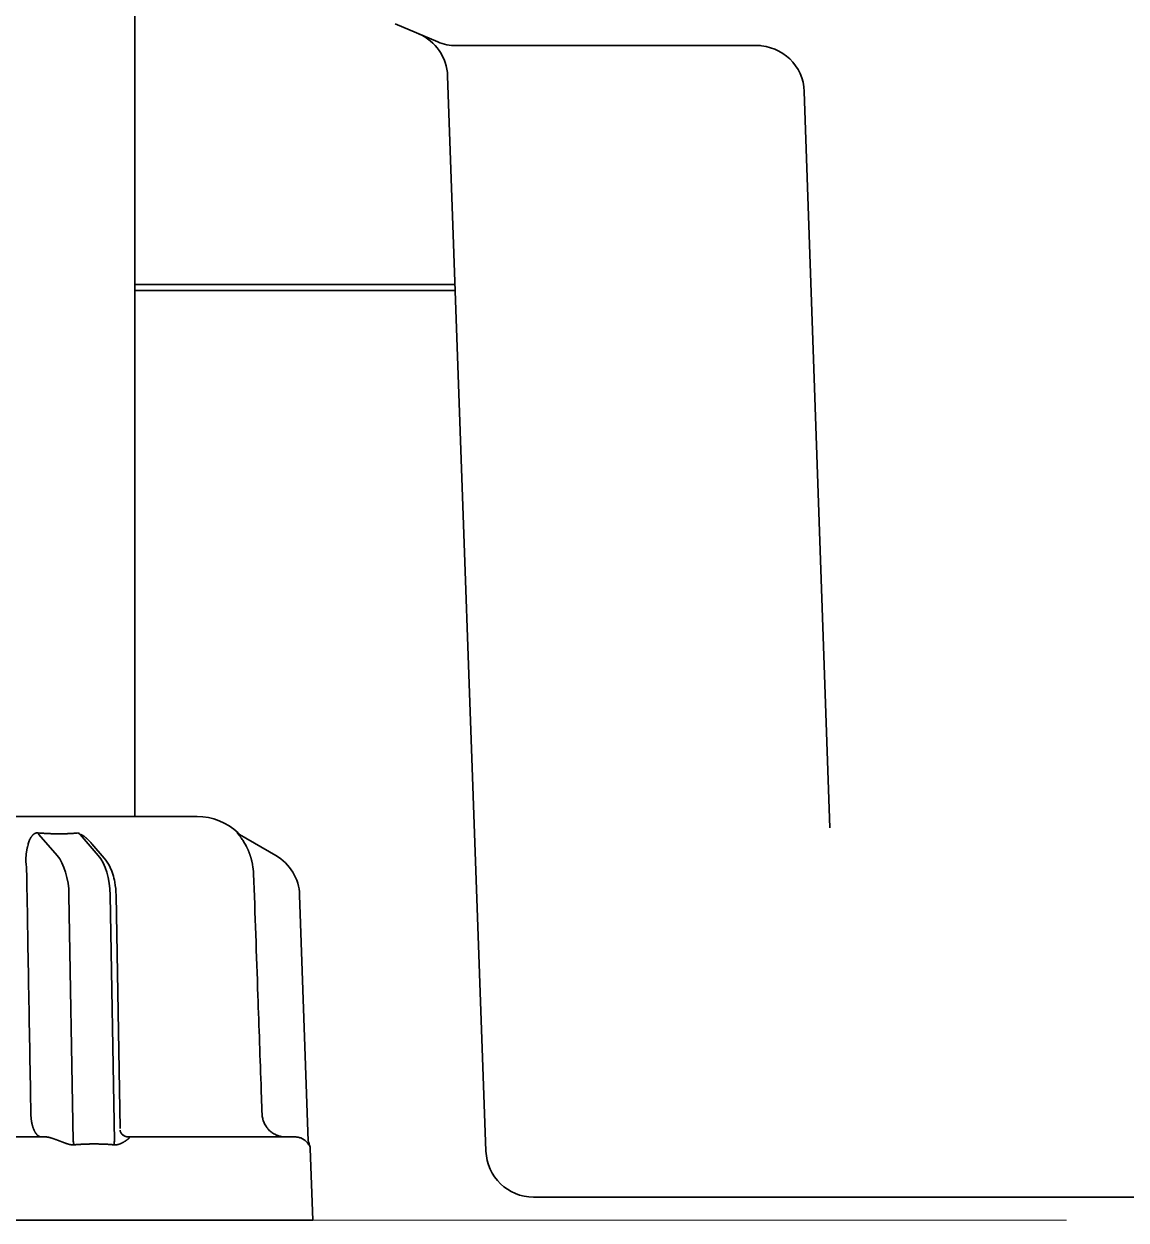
# Model space of a CAD drawing. Extents: x 5987 to 10491, y -672 to 3708.
# Drawn here: x 8658.9 to 8705.3, y 2681.5 to 2731.9 of the extents above; entities that cross this region are included whole.
import ezdxf

# ---------------------------------------------------------------- set-up
doc = ezdxf.new("R2010")
doc.units = 0
doc.header["$LTSCALE"] = 5
doc.layers.get('0').update_dxf_attribs({"linetype": 'CONTINUOUS', "lineweight": 0})
doc.layers.add('1', color=7, linetype='CONTINUOUS', true_color=0xffffff)

msp = doc.modelspace()

# ---------------------------------------------------------------- linework, layer by layer
at = {"color": 4}
msp.add_line((8602.773, 2681.526), (8702.773, 2681.526), dxfattribs=at)
at = {"layer": '1', "color": 7, "linetype": 'Continuous', "lineweight": 35}
for p, q in [((8663.523, 2698.526), (8663.523, 2738.026)), ((8676.286, 2731.154), (8674.494, 2731.911)), ((8689.882, 2730.996), (8677.064, 2730.996)), ((8678.32, 2684.426), (8676.703, 2729.72)), ((8691.726, 2729.066), (8692.81, 2698.044)), ((8663.523, 2720.935), (8677.024, 2720.935)), ((8663.523, 2720.676), (8677.024, 2720.676)), ((8639.393, 2698.526), (8666.152, 2698.526)), ((8659.491, 2697.764), (8660.256, 2696.88)), ((8661.988, 2696.88), (8661.223, 2697.764)), ((8667.866, 2697.824), (8667.918, 2697.796)), ((8669.471, 2696.88), (8667.94, 2697.764)), ((8661.719, 2697.378), (8662.241, 2696.775)), ((8660.936, 2684.848), (8660.755, 2695.218)), ((8662.487, 2695.218), (8662.668, 2684.848)), ((8662.737, 2695.209), (8662.909, 2685.38)), ((8670.832, 2684.848), (8670.47, 2695.218)), ((8645.739, 2685.026), (8659.807, 2685.026)), ((8663.271, 2685.026), (8670.304, 2685.026)), ((8670.873, 2684.732), (8670.862, 2684.696)), ((8671.023, 2681.526), (8670.918, 2684.544)), ((8691.321, 2682.496), (8680.319, 2682.496)), ((8691.321, 2682.496), (8695.319, 2682.496)), ((8698.422, 2682.496), (8695.319, 2682.496)), ((8811.742, 2682.496), (8698.422, 2682.496)), ((8652.773, 2681.526), (8671.023, 2681.526))]:
    msp.add_line(p, q, dxfattribs=at)
for centre, radius, start, end in [((8674.705, 2729.65), 2, 2, 67.0998), ((8689.728, 2728.996), 2, 2, 90), ((8666.152, 2696.026), 2.5, 46.3306, 90), ((8668.471, 2695.148), 2, 2, 60), ((8670.418, 2684.526), 0.5, 2, 24.2309), ((8680.319, 2684.496), 2, 182, 270)]:
    msp.add_arc(centre, radius, start, end, dxfattribs=at)
for centre, major_axis, ratio, start_param, end_param in [((8677.064, 2732.996), (0, -2), 1, 5.883501, 6.283185), ((8668.19, 2698.197), (0.25, 0.433), 0.982349, 2.900465, 3.141593), ((8671.329, 2684.938), (-0.5, -0.017), 1, 6.264223, 6.674123)]:
    msp.add_ellipse(centre, major_axis=major_axis, ratio=ratio, start_param=start_param, end_param=end_param, dxfattribs=at)
at = {"layer": '1', "color": 7, "linetype": 'Continuous', "lineweight": 35, "extrusion": (0, 0, -1)}
for centre, major_axis, ratio, start_param, end_param in [((8659.616, 2698.197), (-0.05, -0.498), 0.350879, 0.480716, 0.72184), ((8661.348, 2698.198), (0.06, -0.497), 0.631469, 0.592654, 0.833485), ((8659.756, 2695.148), (0, 2), 0.5, 0.523599, 1.53589), ((8661.488, 2695.148), (0, -2), 0.5, 3.665191, 4.677482)]:
    msp.add_ellipse(centre, major_axis=major_axis, ratio=ratio, start_param=start_param, end_param=end_param, dxfattribs=at)
at = {"layer": '1', "color": 7, "linetype": 'Continuous', "lineweight": 35}
for points, knots in [([(8659.351, 2697.824), (8659.349, 2697.824), (8659.344, 2697.822), (8659.338, 2697.82), (8659.332, 2697.818), (8659.326, 2697.815), (8659.32, 2697.812), (8659.314, 2697.809), (8659.307, 2697.806), (8659.301, 2697.802), (8659.295, 2697.798), (8659.289, 2697.794), (8659.283, 2697.79), (8659.277, 2697.786), (8659.271, 2697.781), (8659.264, 2697.776), (8659.258, 2697.771), (8659.252, 2697.766), (8659.246, 2697.76), (8659.24, 2697.754), (8659.234, 2697.748), (8659.228, 2697.742), (8659.221, 2697.735), (8659.209, 2697.721), (8659.191, 2697.699), (8659.169, 2697.668), (8659.148, 2697.634), (8659.123, 2697.589), (8659.097, 2697.53), (8659.068, 2697.455), (8659.041, 2697.371), (8659.021, 2697.299), (8659.008, 2697.245), (8659, 2697.212), (8658.992, 2697.178), (8658.985, 2697.145), (8658.979, 2697.111), (8658.973, 2697.077), (8658.967, 2697.043), (8658.962, 2697.009), (8658.958, 2696.975), (8658.954, 2696.941), (8658.95, 2696.907), (8658.947, 2696.872), (8658.945, 2696.838), (8658.943, 2696.804), (8658.942, 2696.769), (8658.941, 2696.735), (8658.941, 2696.701), (8658.941, 2696.666), (8658.942, 2696.632), (8658.943, 2696.598), (8658.945, 2696.563), (8658.948, 2696.529), (8658.95, 2696.506), (8658.951, 2696.495)], [0, 0, 0, 0, 0.004712, 0.009534, 0.014468, 0.019518, 0.02469, 0.029985, 0.035407, 0.04096, 0.046646, 0.052467, 0.058427, 0.064527, 0.070769, 0.077156, 0.083689, 0.09037, 0.0972, 0.104182, 0.111317, 0.118606, 0.126049, 0.13365, 0.16436, 0.195902, 0.228345, 0.261749, 0.318602, 0.379208, 0.44371, 0.512228, 0.53576, 0.559032, 0.582049, 0.604817, 0.627343, 0.649632, 0.671691, 0.693528, 0.715149, 0.736562, 0.757775, 0.778796, 0.799634, 0.820297, 0.840795, 0.861137, 0.881332, 0.901391, 0.921323, 0.94114, 0.960851, 0.980467, 1, 1, 1, 1]), ([(8659.463, 2697.835), (8659.46, 2697.836), (8659.455, 2697.836), (8659.447, 2697.836), (8659.439, 2697.837), (8659.431, 2697.837), (8659.424, 2697.836), (8659.416, 2697.836), (8659.409, 2697.836), (8659.401, 2697.835), (8659.394, 2697.834), (8659.386, 2697.833), (8659.379, 2697.832), (8659.372, 2697.83), (8659.365, 2697.828), (8659.358, 2697.827), (8659.353, 2697.825), (8659.351, 2697.824)], [0, 0, 0, 0, 0.064703, 0.129406, 0.194175, 0.259078, 0.32418, 0.389546, 0.455241, 0.521329, 0.587871, 0.654929, 0.722563, 0.790832, 0.859791, 0.929496, 1, 1, 1, 1]), ([(8661.04, 2697.824), (8661.031, 2697.824), (8661.011, 2697.822), (8660.982, 2697.82), (8660.953, 2697.817), (8660.924, 2697.815), (8660.894, 2697.813), (8660.865, 2697.811), (8660.835, 2697.81), (8660.805, 2697.808), (8660.776, 2697.806), (8660.745, 2697.805), (8660.715, 2697.804), (8660.685, 2697.802), (8660.655, 2697.801), (8660.624, 2697.8), (8660.594, 2697.799), (8660.563, 2697.798), (8660.532, 2697.798), (8660.502, 2697.797), (8660.471, 2697.797), (8660.439, 2697.796), (8660.408, 2697.796), (8660.377, 2697.796), (8660.346, 2697.796), (8660.314, 2697.796), (8660.283, 2697.796), (8660.251, 2697.796), (8660.219, 2697.797), (8660.187, 2697.797), (8660.155, 2697.798), (8660.123, 2697.798), (8660.091, 2697.799), (8660.059, 2697.8), (8660.027, 2697.801), (8659.994, 2697.802), (8659.962, 2697.804), (8659.929, 2697.805), (8659.896, 2697.806), (8659.864, 2697.808), (8659.831, 2697.81), (8659.798, 2697.811), (8659.765, 2697.813), (8659.732, 2697.815), (8659.699, 2697.817), (8659.665, 2697.82), (8659.632, 2697.822), (8659.61, 2697.824), (8659.599, 2697.824)], [0, 0, 0, 0, 0.021779, 0.043552, 0.06532, 0.087084, 0.108843, 0.130598, 0.152348, 0.174095, 0.195838, 0.217578, 0.239315, 0.261049, 0.28278, 0.304509, 0.326236, 0.34796, 0.369683, 0.391405, 0.413126, 0.434845, 0.456564, 0.478282, 0.5, 0.521718, 0.543436, 0.565155, 0.586874, 0.608595, 0.630317, 0.65204, 0.673764, 0.695491, 0.71722, 0.738951, 0.760685, 0.782422, 0.804162, 0.825905, 0.847652, 0.869402, 0.891157, 0.912916, 0.93468, 0.956448, 0.978221, 1, 1, 1, 1]), ([(8661.223, 2697.764), (8661.224, 2697.765), (8661.228, 2697.765), (8661.234, 2697.766), (8661.241, 2697.766), (8661.248, 2697.765), (8661.256, 2697.763), (8661.264, 2697.761), (8661.273, 2697.758), (8661.282, 2697.755), (8661.292, 2697.751), (8661.302, 2697.746), (8661.313, 2697.74), (8661.324, 2697.734), (8661.336, 2697.727), (8661.348, 2697.72), (8661.361, 2697.711), (8661.375, 2697.702), (8661.388, 2697.692), (8661.403, 2697.682), (8661.417, 2697.671), (8661.433, 2697.659), (8661.448, 2697.646), (8661.464, 2697.633), (8661.481, 2697.618), (8661.498, 2697.603), (8661.514, 2697.589), (8661.532, 2697.572), (8661.553, 2697.553), (8661.58, 2697.526), (8661.613, 2697.493), (8661.652, 2697.452), (8661.688, 2697.413), (8661.71, 2697.387), (8661.719, 2697.378)], [0, 0, 0, 0, 0.011196, 0.022245, 0.033363, 0.044763, 0.056639, 0.069167, 0.082495, 0.096747, 0.112024, 0.128408, 0.145965, 0.164751, 0.184809, 0.206175, 0.22888, 0.252949, 0.278402, 0.305258, 0.333531, 0.363235, 0.394381, 0.426978, 0.461034, 0.496558, 0.533556, 0.565127, 0.611078, 0.67141, 0.746123, 0.835219, 0.938696, 1, 1, 1, 1]), ([(8667.847, 2697.826), (8667.844, 2697.831), (8667.842, 2697.834), (8667.841, 2697.836), (8667.842, 2697.837), (8667.843, 2697.837), (8667.844, 2697.836), (8667.846, 2697.835)], [0, 0, 0, 0, 0.5, 0.5, 0.75, 0.75, 1, 1, 1, 1]), ([(8668.489, 2696.495), (8668.488, 2696.501), (8668.485, 2696.512), (8668.482, 2696.53), (8668.478, 2696.547), (8668.475, 2696.564), (8668.471, 2696.582), (8668.467, 2696.599), (8668.463, 2696.616), (8668.459, 2696.634), (8668.455, 2696.651), (8668.45, 2696.668), (8668.446, 2696.686), (8668.441, 2696.703), (8668.437, 2696.72), (8668.432, 2696.737), (8668.427, 2696.755), (8668.422, 2696.772), (8668.417, 2696.789), (8668.412, 2696.806), (8668.407, 2696.824), (8668.401, 2696.841), (8668.396, 2696.858), (8668.39, 2696.875), (8668.384, 2696.892), (8668.379, 2696.909), (8668.373, 2696.926), (8668.367, 2696.943), (8668.361, 2696.961), (8668.354, 2696.978), (8668.348, 2696.995), (8668.341, 2697.011), (8668.335, 2697.028), (8668.328, 2697.045), (8668.321, 2697.062), (8668.314, 2697.079), (8668.307, 2697.096), (8668.3, 2697.113), (8668.293, 2697.129), (8668.285, 2697.146), (8668.278, 2697.163), (8668.27, 2697.179), (8668.262, 2697.196), (8668.255, 2697.212), (8668.247, 2697.229), (8668.239, 2697.245), (8668.23, 2697.262), (8668.21, 2697.302), (8668.176, 2697.365), (8668.127, 2697.448), (8668.078, 2697.525), (8668.04, 2697.58), (8668.014, 2697.616), (8668, 2697.635), (8667.986, 2697.653), (8667.973, 2697.67), (8667.96, 2697.686), (8667.948, 2697.702), (8667.937, 2697.716), (8667.926, 2697.73), (8667.916, 2697.742), (8667.906, 2697.754), (8667.897, 2697.765), (8667.888, 2697.775), (8667.881, 2697.785), (8667.874, 2697.793), (8667.867, 2697.801), (8667.862, 2697.808), (8667.857, 2697.814), (8667.852, 2697.82), (8667.85, 2697.823), (8667.849, 2697.824)], [0, 0, 0, 0, 0.009877, 0.019767, 0.029672, 0.039593, 0.049532, 0.059489, 0.069466, 0.079465, 0.089487, 0.099532, 0.109604, 0.119701, 0.129827, 0.139983, 0.150168, 0.160386, 0.170636, 0.180921, 0.191241, 0.201598, 0.211992, 0.222425, 0.232899, 0.243413, 0.253969, 0.264569, 0.275213, 0.285903, 0.296638, 0.307422, 0.318253, 0.329134, 0.340065, 0.351048, 0.362082, 0.373169, 0.384311, 0.395507, 0.406758, 0.418066, 0.429432, 0.440855, 0.452337, 0.463878, 0.475479, 0.487142, 0.550852, 0.613762, 0.67598, 0.737614, 0.755418, 0.772724, 0.789538, 0.805867, 0.821719, 0.837101, 0.852024, 0.866497, 0.88053, 0.894136, 0.907328, 0.92012, 0.932528, 0.94457, 0.956263, 0.96763, 0.978691, 0.989473, 1, 1, 1, 1]), ([(8662.241, 2696.775), (8662.331, 2696.667), (8662.523, 2696.374), (8662.692, 2695.824), (8662.734, 2695.399), (8662.737, 2695.209)], [0, 0, 0, 0, 0.282047, 0.696349, 1, 1, 1, 1]), ([(8668.888, 2685.991), (8668.876, 2686.324), (8668.864, 2686.657), (8668.806, 2688.323), (8668.759, 2689.656), (8668.652, 2692.697), (8668.592, 2694.405), (8668.532, 2696.113)], [0, 0, 0, 0, 0.098732, 0.098732, 0.493661, 0.493661, 1, 1, 1, 1]), ([(8659.15, 2685.991), (8659.15, 2685.989), (8659.15, 2685.983), (8659.15, 2685.975), (8659.151, 2685.967), (8659.151, 2685.959), (8659.151, 2685.951), (8659.151, 2685.942), (8659.152, 2685.934), (8659.152, 2685.926), (8659.153, 2685.917), (8659.153, 2685.909), (8659.153, 2685.901), (8659.154, 2685.892), (8659.155, 2685.883), (8659.155, 2685.875), (8659.156, 2685.866), (8659.156, 2685.857), (8659.157, 2685.849), (8659.158, 2685.84), (8659.159, 2685.831), (8659.16, 2685.822), (8659.16, 2685.813), (8659.161, 2685.804), (8659.162, 2685.795), (8659.163, 2685.786), (8659.164, 2685.777), (8659.165, 2685.768), (8659.167, 2685.759), (8659.168, 2685.75), (8659.169, 2685.741), (8659.17, 2685.732), (8659.172, 2685.722), (8659.173, 2685.713), (8659.174, 2685.704), (8659.176, 2685.695), (8659.177, 2685.685), (8659.179, 2685.676), (8659.181, 2685.667), (8659.182, 2685.657), (8659.184, 2685.648), (8659.186, 2685.638), (8659.188, 2685.629), (8659.19, 2685.62), (8659.191, 2685.61), (8659.193, 2685.601), (8659.195, 2685.591), (8659.198, 2685.582), (8659.2, 2685.573), (8659.202, 2685.563), (8659.204, 2685.554), (8659.206, 2685.544), (8659.209, 2685.535), (8659.211, 2685.525), (8659.214, 2685.516), (8659.216, 2685.507), (8659.219, 2685.497), (8659.222, 2685.488), (8659.224, 2685.479), (8659.227, 2685.469), (8659.23, 2685.46), (8659.233, 2685.451), (8659.236, 2685.442), (8659.239, 2685.432), (8659.242, 2685.423), (8659.245, 2685.414), (8659.248, 2685.405), (8659.251, 2685.396), (8659.255, 2685.387), (8659.258, 2685.378), (8659.262, 2685.369), (8659.265, 2685.36), (8659.269, 2685.351), (8659.272, 2685.343), (8659.276, 2685.334), (8659.28, 2685.325), (8659.283, 2685.317), (8659.287, 2685.308), (8659.291, 2685.3), (8659.295, 2685.291), (8659.299, 2685.283), (8659.304, 2685.275), (8659.308, 2685.267), (8659.312, 2685.258), (8659.316, 2685.25), (8659.321, 2685.243), (8659.325, 2685.235), (8659.33, 2685.227), (8659.334, 2685.219), (8659.339, 2685.212), (8659.344, 2685.205), (8659.348, 2685.197), (8659.353, 2685.19), (8659.358, 2685.183), (8659.363, 2685.176), (8659.368, 2685.169), (8659.373, 2685.162), (8659.378, 2685.156), (8659.383, 2685.149), (8659.389, 2685.143), (8659.394, 2685.137), (8659.399, 2685.131), (8659.405, 2685.125), (8659.41, 2685.119), (8659.416, 2685.113), (8659.421, 2685.108), (8659.427, 2685.102), (8659.433, 2685.097), (8659.438, 2685.092), (8659.444, 2685.087), (8659.45, 2685.082), (8659.456, 2685.078), (8659.462, 2685.073), (8659.468, 2685.069), (8659.474, 2685.065), (8659.48, 2685.061), (8659.486, 2685.058), (8659.493, 2685.054), (8659.499, 2685.051), (8659.505, 2685.048), (8659.512, 2685.045), (8659.518, 2685.042), (8659.524, 2685.04), (8659.531, 2685.037), (8659.537, 2685.035), (8659.544, 2685.033), (8659.551, 2685.032), (8659.557, 2685.03), (8659.564, 2685.029), (8659.571, 2685.028), (8659.578, 2685.027), (8659.584, 2685.027), (8659.591, 2685.026), (8659.596, 2685.026), (8659.598, 2685.026)], [0, 0, 0, 0, 0.005202, 0.01044, 0.015714, 0.021025, 0.026371, 0.031754, 0.037173, 0.042628, 0.048119, 0.053646, 0.05921, 0.06481, 0.070446, 0.076118, 0.081826, 0.087571, 0.093352, 0.099169, 0.105022, 0.110911, 0.116837, 0.122798, 0.128796, 0.134831, 0.140901, 0.147008, 0.15315, 0.159329, 0.165545, 0.171796, 0.178084, 0.184408, 0.190768, 0.197164, 0.203597, 0.210066, 0.216571, 0.223112, 0.22969, 0.236304, 0.242954, 0.24964, 0.256363, 0.263122, 0.269917, 0.276748, 0.283615, 0.290519, 0.297459, 0.304436, 0.311448, 0.318497, 0.325582, 0.332703, 0.339861, 0.347055, 0.354285, 0.361551, 0.368854, 0.376193, 0.383568, 0.39098, 0.398428, 0.405912, 0.413432, 0.420988, 0.428581, 0.43621, 0.443876, 0.451578, 0.459316, 0.46709, 0.474901, 0.482747, 0.490631, 0.49855, 0.506506, 0.514498, 0.522526, 0.530591, 0.538692, 0.546829, 0.555002, 0.563212, 0.571458, 0.579741, 0.58806, 0.596415, 0.604806, 0.613234, 0.621698, 0.630198, 0.638734, 0.647307, 0.655917, 0.664562, 0.673244, 0.681962, 0.690717, 0.699507, 0.708335, 0.717198, 0.726098, 0.735034, 0.744006, 0.753015, 0.76206, 0.771142, 0.78026, 0.789414, 0.798604, 0.807831, 0.817094, 0.826394, 0.835729, 0.845102, 0.85451, 0.863955, 0.873436, 0.882954, 0.892508, 0.902098, 0.911724, 0.921387, 0.931087, 0.940822, 0.950594, 0.960403, 0.970248, 0.980129, 0.990046, 1, 1, 1, 1]), ([(8669.887, 2685.026), (8669.871, 2685.026), (8669.855, 2685.027), (8669.823, 2685.028), (8669.807, 2685.029), (8669.759, 2685.034), (8669.727, 2685.038), (8669.634, 2685.057), (8669.573, 2685.075), (8669.498, 2685.105), (8669.483, 2685.111), (8669.454, 2685.125), (8669.411, 2685.146), (8669.343, 2685.186), (8669.291, 2685.223), (8669.253, 2685.253), (8669.241, 2685.263), (8669.217, 2685.284), (8669.205, 2685.295), (8669.17, 2685.328), (8669.148, 2685.352), (8669.117, 2685.388), (8669.107, 2685.401), (8669.087, 2685.426), (8669.078, 2685.439), (8669.031, 2685.505), (8669, 2685.56), (8668.961, 2685.648), (8668.949, 2685.677), (8668.934, 2685.723), (8668.929, 2685.739), (8668.921, 2685.77), (8668.917, 2685.785), (8668.899, 2685.863), (8668.89, 2685.927), (8668.888, 2685.991)], [0, 0, 0, 0, 0.03125, 0.03125, 0.0625, 0.0625, 0.125, 0.125, 0.25, 0.25, 0.28125, 0.28125, 0.3125, 0.375, 0.4375, 0.4375, 0.46875, 0.46875, 0.5, 0.5, 0.5625, 0.5625, 0.59375, 0.59375, 0.625, 0.625, 0.75, 0.75, 0.8125, 0.8125, 0.84375, 0.84375, 0.875, 0.875, 1, 1, 1, 1]), ([(8659.807, 2685.026), (8659.808, 2685.026), (8659.811, 2685.026), (8659.816, 2685.026), (8659.821, 2685.026), (8659.827, 2685.025), (8659.833, 2685.025), (8659.838, 2685.024), (8659.845, 2685.023), (8659.851, 2685.022), (8659.858, 2685.021), (8659.865, 2685.02), (8659.872, 2685.019), (8659.879, 2685.017), (8659.887, 2685.016), (8659.894, 2685.014), (8659.902, 2685.012), (8659.911, 2685.011), (8659.919, 2685.009), (8659.928, 2685.006), (8659.937, 2685.004), (8659.946, 2685.002), (8659.955, 2684.999), (8659.965, 2684.996), (8659.975, 2684.994), (8659.985, 2684.991), (8659.995, 2684.988), (8660.01, 2684.983), (8660.03, 2684.977), (8660.055, 2684.969), (8660.081, 2684.96), (8660.108, 2684.951), (8660.135, 2684.942), (8660.164, 2684.931), (8660.193, 2684.921), (8660.224, 2684.91), (8660.255, 2684.898), (8660.277, 2684.89), (8660.287, 2684.886)], [0, 0, 0, 0, 0.014379, 0.028904, 0.043589, 0.058446, 0.073488, 0.088728, 0.104176, 0.119845, 0.135744, 0.151885, 0.168277, 0.184931, 0.201854, 0.219056, 0.236545, 0.254329, 0.272417, 0.290814, 0.309528, 0.328566, 0.347934, 0.367637, 0.387683, 0.408076, 0.428821, 0.449923, 0.497367, 0.546389, 0.597035, 0.649344, 0.703354, 0.759099, 0.816609, 0.875912, 0.937034, 1, 1, 1, 1]), ([(8662.905, 2685.317), (8662.911, 2685.284), (8662.934, 2685.218), (8662.984, 2685.135), (8663.032, 2685.1), (8663.045, 2685.092)], [0, 0, 0, 0, 0.407874, 0.854533, 1, 1, 1, 1]), ([(8663.271, 2685.026), (8663.27, 2685.026), (8663.27, 2685.026), (8663.268, 2685.026), (8663.266, 2685.026), (8663.264, 2685.026), (8663.261, 2685.026), (8663.257, 2685.026), (8663.252, 2685.027), (8663.247, 2685.027), (8663.242, 2685.027), (8663.236, 2685.028), (8663.229, 2685.028), (8663.222, 2685.029), (8663.214, 2685.03), (8663.206, 2685.032), (8663.197, 2685.034), (8663.187, 2685.036), (8663.177, 2685.038), (8663.167, 2685.041), (8663.156, 2685.044), (8663.144, 2685.048), (8663.132, 2685.053), (8663.119, 2685.058), (8663.107, 2685.064), (8663.093, 2685.07), (8663.08, 2685.078), (8663.066, 2685.086), (8663.052, 2685.095), (8663.038, 2685.105), (8663.023, 2685.117), (8663.009, 2685.129), (8662.994, 2685.142), (8662.98, 2685.157), (8662.971, 2685.167), (8662.966, 2685.173)], [0, 0, 0, 0, 0.002611, 0.00694, 0.012997, 0.020783, 0.0303, 0.041547, 0.054527, 0.069238, 0.085681, 0.103857, 0.123764, 0.145404, 0.168776, 0.19388, 0.220716, 0.249285, 0.279587, 0.31162, 0.345386, 0.380884, 0.418115, 0.457078, 0.497773, 0.540201, 0.58436, 0.630253, 0.677877, 0.727234, 0.778323, 0.831144, 0.885697, 0.941982, 1, 1, 1, 1]), ([(8663.172, 2684.886), (8663.175, 2684.888), (8663.182, 2684.893), (8663.191, 2684.899), (8663.199, 2684.906), (8663.207, 2684.912), (8663.215, 2684.918), (8663.223, 2684.924), (8663.23, 2684.93), (8663.236, 2684.936), (8663.243, 2684.941), (8663.249, 2684.947), (8663.254, 2684.952), (8663.259, 2684.957), (8663.264, 2684.962), (8663.269, 2684.966), (8663.273, 2684.971), (8663.277, 2684.975), (8663.28, 2684.979), (8663.283, 2684.983), (8663.286, 2684.987), (8663.289, 2684.991), (8663.291, 2684.994), (8663.292, 2684.998), (8663.294, 2685.001), (8663.295, 2685.004), (8663.296, 2685.006), (8663.296, 2685.009), (8663.296, 2685.011), (8663.296, 2685.013), (8663.296, 2685.015), (8663.295, 2685.017), (8663.294, 2685.019), (8663.293, 2685.021), (8663.291, 2685.022), (8663.289, 2685.023), (8663.287, 2685.024), (8663.284, 2685.025), (8663.281, 2685.025), (8663.278, 2685.026), (8663.274, 2685.026), (8663.272, 2685.026), (8663.271, 2685.026)], [0, 0, 0, 0, 0.035073, 0.069552, 0.103441, 0.136743, 0.169461, 0.201601, 0.233165, 0.264159, 0.294588, 0.324455, 0.353767, 0.382529, 0.410747, 0.438426, 0.465574, 0.492197, 0.518301, 0.543896, 0.568988, 0.593586, 0.6177, 0.641338, 0.66451, 0.687227, 0.7095, 0.731341, 0.752762, 0.773776, 0.794397, 0.81464, 0.834519, 0.854051, 0.873253, 0.892142, 0.910736, 0.929056, 0.947121, 0.964952, 0.982571, 1, 1, 1, 1]), ([(8670.862, 2684.696), (8670.861, 2684.693), (8670.86, 2684.693), (8670.856, 2684.695), (8670.853, 2684.698), (8670.847, 2684.706), (8670.843, 2684.712), (8670.834, 2684.725), (8670.829, 2684.732), (8670.818, 2684.748), (8670.812, 2684.756), (8670.799, 2684.774), (8670.791, 2684.783), (8670.768, 2684.811), (8670.75, 2684.83), (8670.709, 2684.869), (8670.686, 2684.888), (8670.646, 2684.917), (8670.632, 2684.926), (8670.602, 2684.944), (8670.586, 2684.953), (8670.553, 2684.97), (8670.535, 2684.978), (8670.496, 2684.993), (8670.476, 2684.999), (8670.443, 2685.008), (8670.431, 2685.011), (8670.408, 2685.016), (8670.396, 2685.018), (8670.371, 2685.022), (8670.358, 2685.024), (8670.331, 2685.026), (8670.318, 2685.026), (8670.304, 2685.026)], [0, 0, 0, 0, 0.0625, 0.0625, 0.125, 0.125, 0.1875, 0.1875, 0.25, 0.25, 0.3125, 0.3125, 0.375, 0.375, 0.5, 0.5, 0.625, 0.625, 0.6875, 0.6875, 0.75, 0.75, 0.8125, 0.8125, 0.875, 0.875, 0.90625, 0.90625, 0.9375, 0.9375, 0.96875, 0.96875, 1, 1, 1, 1]), ([(8660.287, 2684.886), (8660.293, 2684.883), (8660.306, 2684.879), (8660.324, 2684.872), (8660.342, 2684.865), (8660.36, 2684.858), (8660.378, 2684.851), (8660.396, 2684.844), (8660.414, 2684.837), (8660.432, 2684.83), (8660.449, 2684.823), (8660.467, 2684.817), (8660.485, 2684.81), (8660.503, 2684.803), (8660.52, 2684.796), (8660.538, 2684.79), (8660.556, 2684.783), (8660.573, 2684.777), (8660.591, 2684.77), (8660.618, 2684.761), (8660.654, 2684.748), (8660.699, 2684.734), (8660.742, 2684.721), (8660.777, 2684.712), (8660.805, 2684.706), (8660.828, 2684.702), (8660.849, 2684.699), (8660.871, 2684.696), (8660.892, 2684.694), (8660.913, 2684.694), (8660.933, 2684.693), (8660.954, 2684.694), (8660.967, 2684.695), (8660.973, 2684.696)], [0, 0, 0, 0, 0.025953, 0.051868, 0.077745, 0.103588, 0.129396, 0.155172, 0.180918, 0.206634, 0.232323, 0.257987, 0.283627, 0.309244, 0.334841, 0.360418, 0.385979, 0.411523, 0.437054, 0.462572, 0.530757, 0.596034, 0.658483, 0.718197, 0.751135, 0.783581, 0.815569, 0.847136, 0.878317, 0.909154, 0.939685, 0.969953, 1, 1, 1, 1]), ([(8660.973, 2684.696), (8660.987, 2684.697), (8661.014, 2684.7), (8661.055, 2684.703), (8661.097, 2684.707), (8661.138, 2684.71), (8661.181, 2684.713), (8661.224, 2684.715), (8661.267, 2684.718), (8661.311, 2684.72), (8661.355, 2684.722), (8661.4, 2684.724), (8661.445, 2684.726), (8661.491, 2684.727), (8661.537, 2684.729), (8661.584, 2684.73), (8661.631, 2684.731), (8661.678, 2684.731), (8661.726, 2684.732), (8661.774, 2684.732), (8661.835, 2684.732), (8661.907, 2684.732), (8661.989, 2684.731), (8662.07, 2684.73), (8662.149, 2684.728), (8662.227, 2684.725), (8662.303, 2684.722), (8662.378, 2684.718), (8662.451, 2684.713), (8662.522, 2684.708), (8662.593, 2684.702), (8662.639, 2684.698), (8662.662, 2684.696)], [0, 0, 0, 0, 0.023767, 0.047813, 0.072139, 0.096746, 0.121634, 0.146804, 0.172257, 0.197993, 0.224014, 0.25032, 0.276911, 0.303788, 0.330952, 0.358404, 0.386144, 0.414172, 0.44249, 0.471098, 0.499996, 0.549727, 0.598592, 0.646596, 0.693742, 0.740031, 0.785469, 0.830058, 0.873802, 0.916704, 0.958769, 1, 1, 1, 1]), ([(8662.662, 2684.696), (8662.665, 2684.695), (8662.671, 2684.695), (8662.68, 2684.694), (8662.689, 2684.694), (8662.699, 2684.694), (8662.708, 2684.694), (8662.718, 2684.694), (8662.727, 2684.694), (8662.737, 2684.695), (8662.746, 2684.696), (8662.756, 2684.697), (8662.766, 2684.698), (8662.776, 2684.7), (8662.785, 2684.701), (8662.795, 2684.703), (8662.805, 2684.705), (8662.815, 2684.708), (8662.825, 2684.71), (8662.835, 2684.713), (8662.846, 2684.716), (8662.856, 2684.719), (8662.866, 2684.722), (8662.876, 2684.725), (8662.886, 2684.729), (8662.897, 2684.733), (8662.907, 2684.737), (8662.917, 2684.741), (8662.928, 2684.745), (8662.938, 2684.75), (8662.949, 2684.755), (8662.959, 2684.76), (8662.974, 2684.767), (8662.993, 2684.776), (8663.016, 2684.788), (8663.038, 2684.8), (8663.059, 2684.812), (8663.08, 2684.825), (8663.1, 2684.837), (8663.119, 2684.849), (8663.138, 2684.862), (8663.155, 2684.874), (8663.167, 2684.882), (8663.172, 2684.886)], [0, 0, 0, 0, 0.014414, 0.028974, 0.043684, 0.058551, 0.073581, 0.088779, 0.104152, 0.119704, 0.13544, 0.151365, 0.167484, 0.183801, 0.200322, 0.217049, 0.233988, 0.251142, 0.268514, 0.286109, 0.303929, 0.321979, 0.34026, 0.358778, 0.377533, 0.39653, 0.41577, 0.435257, 0.454992, 0.474978, 0.495218, 0.515714, 0.536467, 0.583885, 0.63104, 0.677944, 0.724604, 0.77103, 0.817232, 0.86322, 0.909004, 0.954594, 1, 1, 1, 1])]:
    msp.add_open_spline(points, degree=3, knots=knots, dxfattribs=at)
for points in [[(8659.599, 2697.824), (8659.553, 2697.828), (8659.508, 2697.832), (8659.463, 2697.835)], [(8661.156, 2697.835), (8661.118, 2697.832), (8661.079, 2697.828), (8661.04, 2697.824)], [(8667.846, 2697.835), (8667.853, 2697.831), (8667.86, 2697.828), (8667.866, 2697.825)], [(8658.951, 2696.495), (8658.963, 2696.369), (8658.971, 2696.241), (8658.973, 2696.113)], [(8658.973, 2696.113), (8659.032, 2692.739), (8659.091, 2689.365), (8659.15, 2685.991)], [(8668.532, 2696.113), (8668.527, 2696.242), (8668.513, 2696.369), (8668.489, 2696.495)], [(8660.973, 2684.696), (8660.957, 2684.745), (8660.945, 2684.796), (8660.936, 2684.848)], [(8662.662, 2684.696), (8662.661, 2684.72), (8662.661, 2684.77), (8662.665, 2684.822), (8662.668, 2684.848)]]:
    msp.add_open_spline(points, degree=3, dxfattribs=at)

doc.saveas('drawing.dxf')
